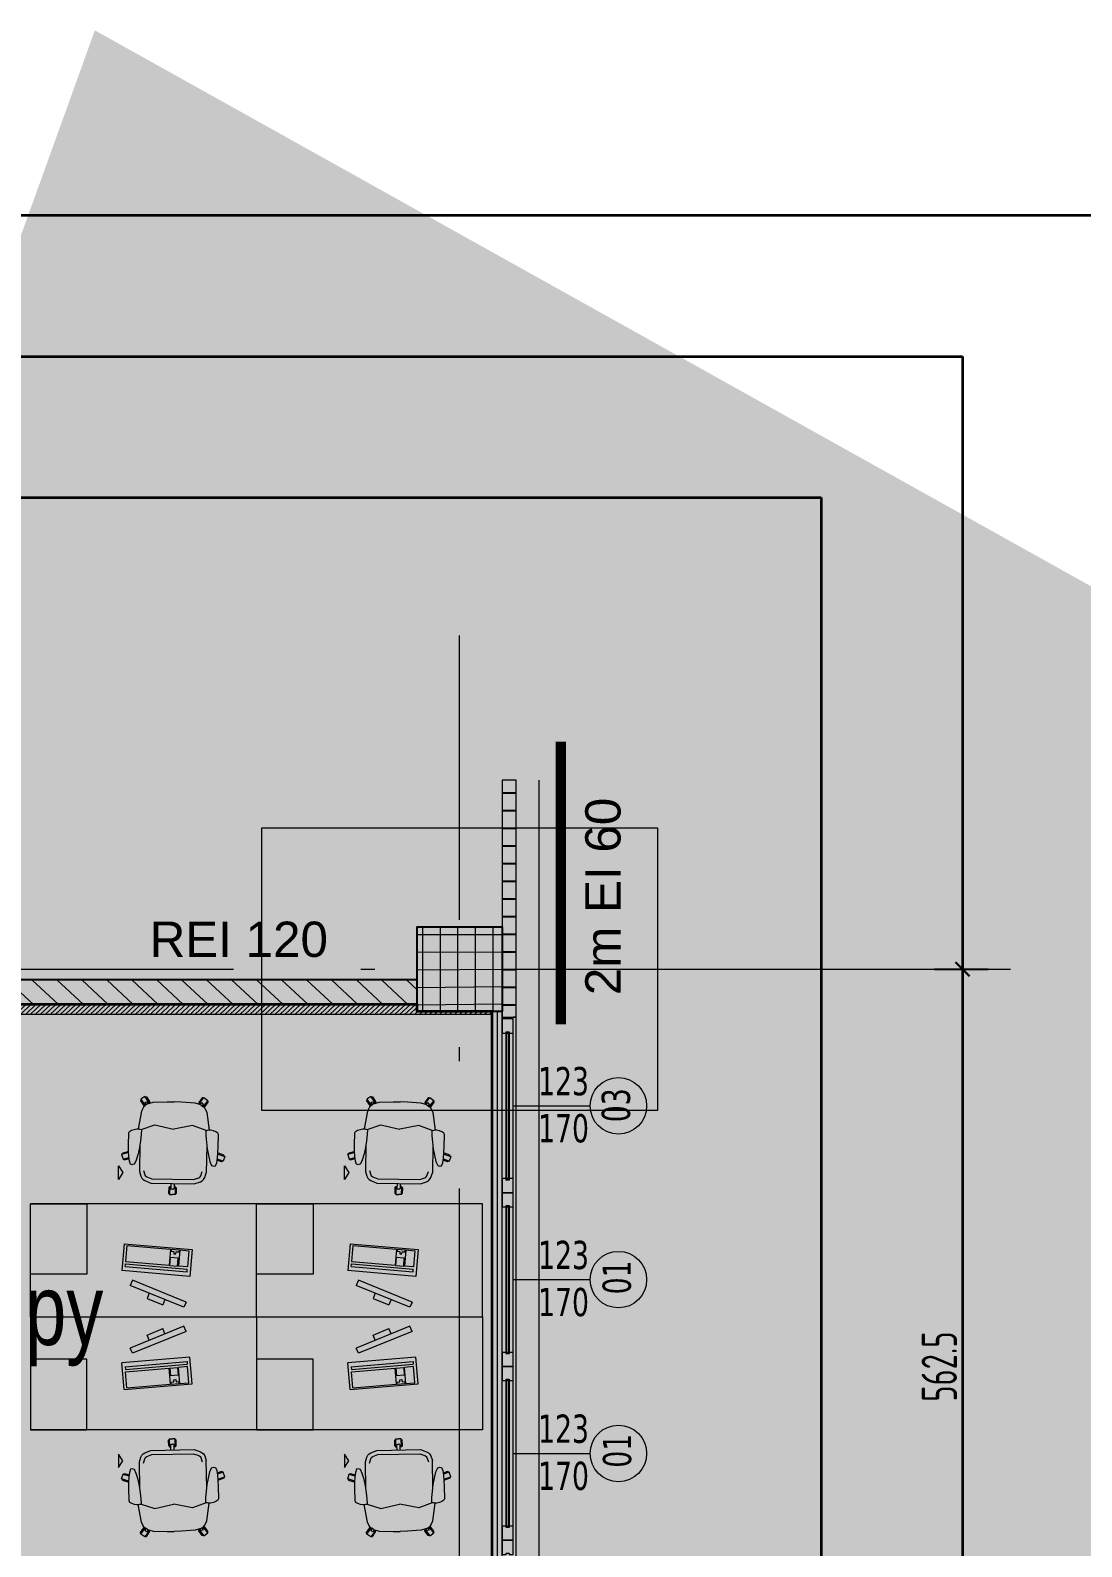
# Model space of a CAD drawing. Extents: x 6529560 to 6558080, y 5579316 to 5588131.
# Drawn here: x 6543850.45 to 6543857.89, y 5579643.49 to 5579654.23 of the extents above; entities that cross this region are included whole.
import ezdxf

# ---------------------------------------------------------------- set-up
doc = ezdxf.new("R2010")
doc.units = 0
doc.header["$MEASUREMENT"] = 0
doc.header["$PDSIZE"] = -5
doc.linetypes.add('ACAD_ISO10W100', pattern=[18, 12, -3, 0, -3])
doc.linetypes.add('GR_SOLID', pattern=[0])
doc.layers.get('0').update_dxf_attribs({"color": 2, "linetype": 'CONTINUOUS', "lineweight": 5})
doc.layers.get('Defpoints').update_dxf_attribs({"linetype": 'CONTINUOUS'})
for name, color, linetype, lineweight in [('arch_drzwi i okna', 4, 'CONTINUOUS', 15), ('arch_drzwi i okna_znaczniki', 130, 'CONTINUOUS', 9), ('arch_fundamenty na rzucie', 3, 'CONTINUOUS', 15), ('arch_meble', 5, 'GR_SOLID', 13), ('arch_opisy', 20, 'CONTINUOUS', 13), ('arch_osie', 181, 'CONTINUOUS', 5), ('arch_powierzchnia', 6, 'CONTINUOUS', 35), ('arch_sciany dzialowe cienkie na hali', 52, 'CONTINUOUS', 15), ('arch_sciany dzilowe cienkie na hali', 42, 'CONTINUOUS', 15), ('arch_sciany murowane wewnetrzne', 20, 'CONTINUOUS', 25), ('arch_sciany wewnetrzne murowane wypelnienie', 20, 'CONTINUOUS', 15), ('arch_sciany zewnetrzne wypelnienie', 94, 'CONTINUOUS', 25), ('arch_sciany zewnętrzne', 94, 'CONTINUOUS', 18), ('arch_slupy wypelnienie', 9, 'CONTINUOUS', 13), ('arch_słupy', 8, 'CONTINUOUS', 25), ('arch_wymiary', 2, 'CONTINUOUS', 13)]:
    doc.layers.add(name, color=color, linetype=linetype, lineweight=lineweight)
doc.styles.add('ARIAL', font='arial.ttf')
doc.styles.add('ISO8', font='iso8.shx', dxfattribs={"width": 0.7})
doc.styles.add('ROMANS', font='romans.shx', dxfattribs={"width": 0.8})
doc.styles.get("Standard").update_dxf_attribs({"font": 'arial.ttf', "width": 0.75})
doc.styles.add('TABELKA', font='tahoma.ttf', dxfattribs={"width": 0.8})
doc.dimstyles.new('biura', dxfattribs={"dimtxt": 0.25, "dimasz": 0.1, "dimexe": 0.18, "dimexo": 0.0625, "dimgap": 0.04, "dimtad": 1, "dimdec": 1, "dimlfac": 100, "dimzin": 0, "dimdsep": 46, "dimtxsty": 'ISO8', "dimblk": 'ARCHTICK', "dimcen": 0.09, "dimadec": 0, "dimazin": 0, "dimtfac": 1, "dimtdec": 1, "dimtix": 1, "dimtofl": 0, "dimtmove": 0, "dimatfit": 3, "dimldrblk": 'ARCHTICK', "dimfxl": 0.2, "dimfxlon": 1, "dimtolj": 1, "dimtzin": 0, "dimarcsym": 0})
doc.dimstyles.new('D-GB-50', dxfattribs={"dimscale": 50, "dimtxt": 2.5, "dimasz": 2.5, "dimexe": 1, "dimexo": 2, "dimtad": 1, "dimdec": 0, "dimtxsty": 'ROMANS', "dimblk": 'OBLIQUE', "dimcen": 2.5, "dimdle": 1, "dimclrd": 256, "dimclre": 256, "dimclrt": 2, "dimadec": 0, "dimazin": 0, "dimtfac": 1, "dimtdec": 0, "dimtix": 1, "dimtmove": 2, "dimatfit": 3, "dimfxl": 1, "dimarcsym": 0})

# ---------------------------------------------------------------- blocks, each defined once
blk = doc.blocks.new('_OBLIQUE')
at = {"color": 0, "linetype": 'ByBlock', "lineweight": -2}
blk.add_line((-0.5, -0.5), (0.5, 0.5), dxfattribs=at)
blk = doc.blocks.new('_ArchTick')
at = {"color": 0, "linetype": 'ByBlock', "const_width": 0.15}
blk.add_lwpolyline([(-0.5, -0.5), (0.5, 0.5)], dxfattribs=at)
blk = doc.blocks.new('*D1855')
at = {"layer": 'arch_wymiary', "color": 0, "lineweight": -2, "transparency": 16777216}
for p, q in [((6543858.046511175, 5579647.581055815), (6543858.046511175, 5579636.331055728)), ((6543858.117807353, 5579647.581055815), (6543858.226511176, 5579647.581055815)), ((6543857.846565479, 5579636.331055728), (6543858.226511176, 5579636.331055728))]:
    blk.add_line(p, q, dxfattribs=at)
at = {"layer": 'Defpoints', "color": 0, "transparency": 16777216}
for p in [(6543856.046511161, 5579647.581055815, -7.302244840277531), (6543856.046511161, 5579636.331055728, 0.036858615873214), (6543858.046511175, 5579636.331055728)]:
    blk.add_point(p, dxfattribs=at)
at = {"layer": 'arch_wymiary', "color": 0, "lineweight": -2, "transparency": 16777216, "xscale": 0.1, "yscale": 0.1, "zscale": 0.1}
for p, rotation in [((6543858.046511175, 5579647.581055815), 90), ((6543858.046511175, 5579636.331055728), 270)]:
    blk.add_blockref('_ArchTick', p, dxfattribs=dict(at, rotation=rotation))
at = {"layer": 'arch_wymiary', "color": 0, "transparency": 16777216, "insert": (6543857.881511175, 5579641.956055769), "char_height": 0.25, "attachment_point": 5, "rotation": 90, "style": 'ISO8'}
blk.add_mtext('\\A1;1125.0', dxfattribs=at)
blk = doc.blocks.new('*D1856')
at = {"layer": 'arch_wymiary', "color": 0, "lineweight": -2, "transparency": 16777216}
for p, q in [((6543856.846511175, 5579647.581055815), (6543857.226511175, 5579647.581055815)), ((6543857.046511175, 5579647.581055815), (6543857.046511175, 5579641.956055815)), ((6543856.846696421, 5579641.956055815), (6543857.226511175, 5579641.956055815))]:
    blk.add_line(p, q, dxfattribs=at)
at = {"layer": 'Defpoints', "color": 0, "transparency": 16777216}
for p in [(6543856.046511161, 5579647.581055815), (6543856.046511113, 5579641.956055815, 0.0368586752530263), (6543857.046511175, 5579641.956055815)]:
    blk.add_point(p, dxfattribs=at)
at = {"layer": 'arch_wymiary', "color": 0, "lineweight": -2, "transparency": 16777216, "xscale": 0.1, "yscale": 0.1, "zscale": 0.1}
for p, rotation in [((6543857.046511175, 5579647.581055815), 90), ((6543857.046511175, 5579641.956055815), 270)]:
    blk.add_blockref('_ArchTick', p, dxfattribs=dict(at, rotation=rotation))
at = {"layer": 'arch_wymiary', "color": 0, "transparency": 16777216, "insert": (6543856.881511174, 5579644.768555811), "char_height": 0.25, "attachment_point": 5, "rotation": 90, "style": 'ISO8'}
blk.add_mtext('\\A1;562.5', dxfattribs=at)
blk = doc.blocks.new('biurko dostawka')
at = {"layer": 'arch_meble', "color": 0}
for p, q in [((6555863.256439447, 5577522.728014947, 7.302242487318267), (6555703.256470323, 5577522.728014947, 7.302242487318267)), ((6555703.256470323, 5577522.728014947, 7.302242487318267), (6555703.256470442, 5577442.728014946, 7.302242487318267)), ((6555863.256439447, 5577522.728014947, 7.302242487318267), (6555863.256439447, 5577442.728028178, 7.302242487318267)), ((6555753.107601405, 5577512.351674795, 7.302242487318267), (6555754.618423462, 5577516.055377961, 7.302242487318267)), ((6555753.107601405, 5577512.351674795, 7.302242487318267), (6555791.090002299, 5577496.8578161, 7.302242487318267)), ((6555754.618423462, 5577516.055377961, 7.302242487318267), (6555792.600824475, 5577500.561519265, 7.302242487318267)), ((6555768.050377608, 5577510.576187729, 7.302242487318267), (6555769.561199666, 5577514.279890776, 7.302242487318267)), ((6555780.679692626, 5577509.744412422, 7.302242487318267), (6555769.561199666, 5577514.279890776, 7.302242487318267)), ((6555779.168870449, 5577506.040709257, 7.302242487318267), (6555780.679692626, 5577509.744412422, 7.302242487318267)), ((6555791.090002299, 5577496.8578161, 7.302242487318267), (6555792.600824475, 5577500.561519265, 7.302242487318267)), ((6555748.804199457, 5577475.201965809, 7.302242487318267), (6555750.415761829, 5577494.183677197, 7.302242487318267)), ((6555750.415761829, 5577494.183677197, 7.302242487318267), (6555798.502763987, 5577490.101052642, 7.302242487318267)), ((6555751.140694499, 5577476.007193089, 7.302242487318267), (6555752.111227154, 5577487.438567638, 7.302242487318267)), ((6555752.111227154, 5577487.438567638, 7.302242487318267), (6555758.587926507, 5577486.88869071, 7.302242487318267)), ((6555752.412526011, 5577490.987400413, 7.302242487318267), (6555752.2543391, 5577489.124203323, 7.302242487318267)), ((6555796.096611977, 5577485.401959657, 7.302242487318267), (6555752.2543391, 5577489.124203323, 7.302242487318267)), ((6555796.254798889, 5577487.265156746, 7.302242487318267), (6555752.412526011, 5577490.987400413, 7.302242487318267)), ((6555757.617393851, 5577475.457316279, 7.302242487318267), (6555758.587926507, 5577486.88869071, 7.302242487318267)), ((6555759.086134314, 5577486.846392631, 7.302242487318267), (6555758.62318027, 5577481.393509865, 7.302242487318267)), ((6555764.566418409, 5577486.381112098, 7.302242487318267), (6555759.086134314, 5577486.846392631, 7.302242487318267)), ((6555764.094093323, 5577474.907439231, 7.302242487318267), (6555765.064625979, 5577486.338813781, 7.302242487318267)), ((6555764.566418409, 5577486.381112098, 7.302242487318267), (6555764.103464365, 5577480.928229332, 7.302242487318267)), ((6555795.953500152, 5577483.716323853, 7.302242487318267), (6555765.064625979, 5577486.338813781, 7.302242487318267)), ((6555796.254798889, 5577487.265156746, 7.302242487318267), (6555796.096611977, 5577485.401959657, 7.302242487318267)), ((6555796.891201615, 5577471.119341254, 7.302242487318267), (6555798.502763987, 5577490.101052642, 7.302242487318267)), ((6555796.891201615, 5577471.119341254, 7.302242487318267), (6555748.804199457, 5577475.201965809, 7.302242487318267)), ((6555757.617393851, 5577475.457316279, 7.302242487318267), (6555751.140694499, 5577476.007193089, 7.302242487318267)), ((6555758.115601539, 5577475.415018081, 7.302242487318267), (6555758.242496253, 5577476.909641027, 7.302242487318267)), ((6555763.595885754, 5577474.949737548, 7.302242487318267), (6555758.115601539, 5577475.415018081, 7.302242487318267)), ((6555760.235326886, 5577476.740448117, 7.302242487318267), (6555758.242496253, 5577476.909641027, 7.302242487318267)), ((6555758.62318027, 5577481.393509865, 7.302242487318267), (6555764.103464365, 5577480.928229332, 7.302242487318267)), ((6555760.362221479, 5577478.235071182, 7.302242487318267), (6555760.235326886, 5577476.740448117, 7.302242487318267)), ((6555761.856844425, 5577478.108176351, 7.302242487318267), (6555760.362221479, 5577478.235071182, 7.302242487318267)), ((6555761.729949832, 5577476.613553405, 7.302242487318267), (6555761.856844425, 5577478.108176351, 7.302242487318267)), ((6555763.722780347, 5577476.444360495, 7.302242487318267), (6555761.729949832, 5577476.613553405, 7.302242487318267)), ((6555763.595885754, 5577474.949737548, 7.302242487318267), (6555763.722780347, 5577476.444360495, 7.302242487318267)), ((6555794.982967377, 5577472.284949421, 7.302242487318267), (6555795.953500152, 5577483.716323853, 7.302242487318267)), ((6555794.982967377, 5577472.284949421, 7.302242487318267), (6555764.094093323, 5577474.907439231, 7.302242487318267)), ((6555703.256470442, 5577442.728014946, 7.302242487318267), (6555863.256439447, 5577442.728028178, 7.302242487318267)), ((6555760.018493534, 5577431.441066742, 7.302242487318267), (6555760.097313404, 5577435.440290094, 7.302242487318267)), ((6555760.097313404, 5577435.440290094, 7.302242487318267), (6555760.841556311, 5577436.155763627, 7.302242487318267)), ((6555760.731602669, 5577430.576847076, 7.302242487318267), (6555760.843980074, 5577436.278739691, 7.302242487318267)), ((6555760.843980074, 5577436.278739691, 7.302242487318267), (6555762.788203359, 5577436.240421295, 7.302242487318267)), ((6555761.538800716, 5577431.746168256, 7.302242487318267), (6555761.768364668, 5577432.330758214, 7.302242487318267)), ((6555761.768364668, 5577432.330758214, 7.302242487318267), (6555762.524120211, 5577432.513901471, 7.302242487318267)), ((6555762.524120211, 5577432.513901471, 7.302242487318267), (6555762.714684009, 5577432.510145784, 7.302242487318267)), ((6555762.905247807, 5577432.506389856, 7.302242487318267), (6555762.714684009, 5577432.510145784, 7.302242487318267)), ((6555764.732426524, 5577436.202103018, 7.302242487318267), (6555762.788203359, 5577436.240421295, 7.302242487318267)), ((6555763.653200268, 5577432.293610216, 7.302242487318267), (6555762.905247807, 5577432.506389856, 7.302242487318267)), ((6555763.859551668, 5577431.700428962, 7.302242487318267), (6555763.653200268, 5577432.293610216, 7.302242487318267)), ((6555764.620049119, 5577430.500210286, 7.302242487318267), (6555764.732426524, 5577436.202103018, 7.302242487318267)), ((6555765.445476533, 5577435.334884047, 7.302242487318267), (6555764.73000288, 5577436.079126835, 7.302242487318267)), ((6555765.366656542, 5577431.335660697, 7.302242487318267), (6555765.445476533, 5577435.334884047, 7.302242487318267)), ((6555739.902613043, 5577424.236050844, 7.302242487318267), (6555738.788750886, 5577420.955362558, 7.302242487318267)), ((6555740.690106392, 5577425.572792888, 7.302242487318267), (6555739.902613043, 5577424.236050844, 7.302242487318267)), ((6555741.622958779, 5577426.469585181, 7.302242487318267), (6555740.690106392, 5577425.572792888, 7.302242487318267)), ((6555742.636512637, 5577422.982747196, 7.302242487318267), (6555741.621616244, 5577419.993545532, 7.302242487318267)), ((6555742.886647582, 5577427.151816725, 7.302242487318267), (6555741.622958779, 5577426.469585181, 7.302242487318267)), ((6555743.059391499, 5577423.700569153, 7.302242487318267), (6555742.636512637, 5577422.982747196, 7.302242487318267)), ((6555747.288681507, 5577428.683371902, 7.302242487318267), (6555742.886647582, 5577427.151816725, 7.302242487318267)), ((6555743.402648211, 5577424.030557036, 7.302242487318267), (6555743.059391499, 5577423.700569153, 7.302242487318267)), ((6555744.09654963, 5577424.405175686, 7.302242487318267), (6555743.402648211, 5577424.030557036, 7.302242487318267)), ((6555747.765568971, 5577425.681700588, 7.302242487318267), (6555744.09654963, 5577424.405175686, 7.302242487318267)), ((6555777.977923274, 5577428.078523277, 7.302242487318267), (6555747.288681507, 5577428.683371902, 7.302242487318267)), ((6555777.383133412, 5577425.097973466, 7.302242487318267), (6555747.765568971, 5577425.681700588, 7.302242487318267)), ((6555760.733967185, 5577430.696823835, 7.302242487318267), (6555760.018493534, 5577431.441066742, 7.302242487318267)), ((6555760.731602669, 5577430.576847076, 7.302242487318267), (6555761.515450358, 5577430.561398386, 7.302242487318267)), ((6555761.472926974, 5577428.403817296, 7.302242487318267), (6555761.538800716, 5577431.746168256, 7.302242487318267)), ((6555763.793677925, 5577428.358078003, 7.302242487318267), (6555763.859551668, 5577431.700428962, 7.302242487318267)), ((6555764.620049119, 5577430.500210286, 7.302242487318267), (6555763.83620131, 5577430.515658975, 7.302242487318267)), ((6555764.622413635, 5577430.620187044, 7.302242487318267), (6555765.366656542, 5577431.335660697, 7.302242487318267)), ((6555780.999005317, 5577423.677871943, 7.302242487318267), (6555777.383133412, 5577425.097973466, 7.302242487318267)), ((6555782.316191912, 5577426.374706983, 7.302242487318267), (6555777.977923274, 5577428.078523277, 7.302242487318267)), ((6555781.677607058, 5577423.276202798, 7.302242487318267), (6555780.999005317, 5577423.677871943, 7.302242487318267)), ((6555782.007594943, 5577422.932946086, 7.302242487318267), (6555781.677607058, 5577423.276202798, 7.302242487318267)), ((6555782.401861549, 5577422.199019194, 7.302242487318267), (6555782.007594943, 5577422.932946086, 7.302242487318267)), ((6555783.552017808, 5577425.643213033, 7.302242487318267), (6555782.316191912, 5577426.374706983, 7.302242487318267)), ((6555783.298188329, 5577419.172149658, 7.302242487318267), (6555782.401861549, 5577422.199019194, 7.302242487318267)), ((6555784.448810101, 5577424.710360646, 7.302242487318267), (6555783.552017808, 5577425.643213033, 7.302242487318267)), ((6555785.183021188, 5577423.343627692, 7.302242487318267), (6555784.448810101, 5577424.710360646, 7.302242487318267)), ((6555786.166751623, 5577420.021598221, 7.302242487318267), (6555785.183021188, 5577423.343627692, 7.302242487318267)), ((6555797.960509419, 5577420.72796905, 7.302242487318267), (6555800.979925633, 5577425.518016219, 7.302242487318267)), ((6555800.979925633, 5577425.518016219, 7.302242487318267), (6555800.979925752, 5577415.937922, 7.302242487318267)), ((6555725.773177146, 5577409.33157742, 7.302242487318267), (6555726.9195652, 5577412.638629913, 7.302242487318267)), ((6555726.9195652, 5577412.638629913, 7.302242487318267), (6555730.998227836, 5577411.224113226, 7.302242487318267)), ((6555726.998399258, 5577412.611289501, 7.302242487318267), (6555727.978583336, 5577413.085848808, 7.302242487318267)), ((6555727.978583336, 5577413.085848808, 7.302242487318267), (6555731.131872534, 5577411.992144942, 7.302242487318267)), ((6555731.438417077, 5577413.753802537, 7.302242487318267), (6555730.891361593, 5577410.609971881, 7.302242487318267)), ((6555732.385558248, 5577415.984572172, 7.302242487318267), (6555731.438417077, 5577413.753802537, 7.302242487318267)), ((6555733.582317233, 5577416.26504445, 7.302242487318267), (6555732.385558248, 5577415.984572172, 7.302242487318267)), ((6555735.019454598, 5577415.699615955, 7.302242487318267), (6555733.582317233, 5577416.26504445, 7.302242487318267)), ((6555736.258674502, 5577412.856645107, 7.302242487318267), (6555735.019454598, 5577415.699615955, 7.302242487318267)), ((6555737.356762051, 5577408.435148835, 7.302242487318267), (6555736.258674502, 5577412.856645107, 7.302242487318267)), ((6555738.406062841, 5577401.538263321, 7.302242487318267), (6555738.788750886, 5577420.955362558, 7.302242487318267)), ((6555785.784063697, 5577400.604499102, 7.302242487318267), (6555786.166751623, 5577420.021598221, 7.302242487318267)), ((6555787.104302764, 5577407.454683781, 7.302242487318267), (6555788.375755072, 5577411.829479337, 7.302242487318267)), ((6555788.375755072, 5577411.829479337, 7.302242487318267), (6555789.726032138, 5577414.621414185, 7.302242487318267)), ((6555789.726032138, 5577414.621414185, 7.302242487318267), (6555791.184332609, 5577415.129777074, 7.302242487318267)), ((6555791.184332609, 5577415.129777074, 7.302242487318267), (6555792.369111061, 5577414.802367449, 7.302242487318267)), ((6555792.369111061, 5577414.802367449, 7.302242487318267), (6555793.227619171, 5577412.536010504, 7.302242487318267)), ((6555793.227619171, 5577412.536010504, 7.302242487318267), (6555793.650375366, 5577409.373065949, 7.302242487318267)), ((6555796.658447266, 5577411.732249974, 7.302242487318267), (6555793.464512229, 5577410.763642431, 7.302242487318267)), ((6555797.69902134, 5577411.243650675, 7.302242487318267), (6555793.567790866, 5577409.990941048, 7.302242487318267)), ((6555797.619171142, 5577411.219437719, 7.302242487318267), (6555796.658447266, 5577411.732249974, 7.302242487318267)), ((6555798.71421349, 5577407.893995881, 7.302242487318267), (6555797.69902134, 5577411.243650675, 7.302242487318267)), ((6555800.979925752, 5577415.937922, 7.302242487318267), (6555797.960509419, 5577420.72796905, 7.302242487318267)), ((6555730.654754162, 5577407.638057231, 7.302242487318267), (6555725.773177146, 5577409.33157742, 7.302242487318267)), ((6555725.888512492, 5577409.291565181, 7.302242487318267), (6555726.339186191, 5577408.362236022, 7.302242487318267)), ((6555726.339186191, 5577408.362236022, 7.302242487318267), (6555730.119092106, 5577407.051498532, 7.302242487318267)), ((6555730.119092106, 5577407.051498532, 7.302242487318267), (6555730.629270195, 5577407.298906922, 7.302242487318267)), ((6555730.433173417, 5577402.434413076, 7.302242487318267), (6555730.275328636, 5577393.765840291, 7.302242487318267)), ((6555730.585049391, 5577406.740256428, 7.302242487318267), (6555730.433173417, 5577402.434413076, 7.302242487318267)), ((6555730.891361593, 5577410.609971881, 7.302242487318267), (6555730.585049391, 5577406.740256428, 7.302242487318267)), ((6555738.110734105, 5577403.960423112, 7.302242487318267), (6555737.356762051, 5577408.435148835, 7.302242487318267)), ((6555738.706557631, 5577399.073733568, 7.302242487318267), (6555738.110734105, 5577403.960423112, 7.302242487318267)), ((6555785.386694074, 5577398.153723359, 7.302242487318267), (6555786.174601674, 5577403.013141155, 7.302242487318267)), ((6555786.174601674, 5577403.013141155, 7.302242487318267), (6555787.104302764, 5577407.454683781, 7.302242487318267)), ((6555793.786071896, 5577401.18580234, 7.302242487318267), (6555793.602232098, 5577392.517741919, 7.302242487318267)), ((6555793.650375366, 5577409.373065949, 7.302242487318267), (6555793.803974032, 5577405.49428606, 7.302242487318267)), ((6555793.769698858, 5577406.394136191, 7.302242487318267), (6555798.71421349, 5577407.893995881, 7.302242487318267)), ((6555794.281833172, 5577405.786926747, 7.302242487318267), (6555793.781799793, 5577406.054245233, 7.302242487318267)), ((6555793.803974032, 5577405.49428606, 7.302242487318267), (6555793.786071896, 5577401.18580234, 7.302242487318267)), ((6555798.110449791, 5577406.947709322, 7.302242487318267), (6555794.281833172, 5577405.786926747, 7.302242487318267)), ((6555798.597391128, 5577407.858559131, 7.302242487318267), (6555798.110449791, 5577406.947709322, 7.302242487318267)), ((6555730.275328636, 5577393.765840291, 7.302242487318267), (6555730.711929083, 5577392.777045131, 7.302242487318267)), ((6555730.711929083, 5577392.777045131, 7.302242487318267), (6555732.057831287, 5577391.845343113, 7.302242487318267)), ((6555732.057831287, 5577391.845343113, 7.302242487318267), (6555733.81440866, 5577391.19760406, 7.302242487318267)), ((6555733.81440866, 5577391.19760406, 7.302242487318267), (6555735.722765446, 5577390.790920973, 7.302242487318267)), ((6555735.722765446, 5577390.790920973, 7.302242487318267), (6555737.195685983, 5577390.670873761, 7.302242487318267)), ((6555738.498210788, 5577378.14977634, 7.302242487318267), (6555736.737079382, 5577390.708251477, 7.302242487318267)), ((6555737.195685983, 5577390.670873761, 7.302242487318267), (6555737.853594303, 5577391.014976501, 7.302242487318267)), ((6555737.853594303, 5577391.014976501, 7.302242487318267), (6555738.827469468, 5577391.049793123, 7.302242487318267)), ((6555739.073944807, 5577394.67464006, 7.302242487318267), (6555738.706557631, 5577399.073733568, 7.302242487318267)), ((6555738.827469468, 5577391.049793123, 7.302242487318267), (6555738.958510398, 5577391.00370729, 7.302242487318267)), ((6555738.958510398, 5577391.00370729, 7.302242487318267), (6555739.191788554, 5577391.21464622, 7.302242487318267)), ((6555738.958510398, 5577391.00370729, 7.302242487318267), (6555748.466040969, 5577387.48217237, 7.302242487318267)), ((6555739.191788554, 5577391.21464622, 7.302242487318267), (6555739.073944807, 5577394.67464006, 7.302242487318267)), ((6555748.466040969, 5577387.48217237, 7.302242487318267), (6555761.814898968, 5577389.931609035, 7.302242487318267)), ((6555775.178055167, 5577386.955710291, 7.302242487318267), (6555761.936076999, 5577389.929220677, 7.302242487318267)), ((6555784.816959024, 5577390.099891544, 7.302242487318267), (6555775.178055167, 5577386.955710291, 7.302242487318267)), ((6555784.592173457, 5577390.319858312, 7.302242487318267), (6555784.846257449, 5577393.772521973, 7.302242487318267)), ((6555784.816959024, 5577390.099891544, 7.302242487318267), (6555784.592173457, 5577390.319858312, 7.302242487318267)), ((6555784.770426273, 5577377.237805724, 7.302242487318267), (6555787.025023222, 5577389.717135668, 7.302242487318267)), ((6555784.949714064, 5577390.140778184, 7.302242487318267), (6555784.816959024, 5577390.099891544, 7.302242487318267)), ((6555784.846257449, 5577393.772521973, 7.302242487318267), (6555785.386694074, 5577398.153723359, 7.302242487318267)), ((6555785.921461106, 5577390.067615747, 7.302242487318267), (6555784.949714064, 5577390.140778184, 7.302242487318267)), ((6555786.565299988, 5577389.697857142, 7.302242487318267), (6555785.921461106, 5577390.067615747, 7.302242487318267)), ((6555788.041806817, 5577389.759774566, 7.302242487318267), (6555786.565299988, 5577389.697857142, 7.302242487318267)), ((6555789.964705944, 5577390.090948224, 7.302242487318267), (6555788.041806817, 5577389.759774566, 7.302242487318267)), ((6555791.745441556, 5577390.668971061, 7.302242487318267), (6555789.964705944, 5577390.090948224, 7.302242487318267)), ((6555793.127009749, 5577391.546917676, 7.302242487318267), (6555791.745441556, 5577390.668971061, 7.302242487318267)), ((6555793.602232098, 5577392.517741919, 7.302242487318267), (6555793.127009749, 5577391.546917676, 7.302242487318267)), ((6555737.674343944, 5577370.907604456, 7.302242487318267), (6555740.08865273, 5577374.096649767, 7.302242487318267)), ((6555737.822491527, 5577369.828072906, 7.302242487318267), (6555737.674343944, 5577370.907604456, 7.302242487318267)), ((6555737.772797704, 5577369.762442112, 7.302242487318267), (6555740.934341192, 5577373.937894225, 7.302242487318267)), ((6555740.563714623, 5577367.65003705, 7.302242487318267), (6555737.772797704, 5577369.762442112, 7.302242487318267)), ((6555739.783485174, 5577375.156869054, 7.302242487318267), (6555738.498210788, 5577378.14977634, 7.302242487318267)), ((6555739.980832696, 5577374.943483472, 7.302242487318267), (6555739.783485174, 5577375.156869054, 7.302242487318267)), ((6555740.150515795, 5577374.799567341, 7.302242487318267), (6555739.980832696, 5577374.943483472, 7.302242487318267)), ((6555740.08865273, 5577374.096649767, 7.302242487318267), (6555740.608832478, 5577374.168152332, 7.302242487318267)), ((6555740.380776048, 5577374.709012389, 7.302242487318267), (6555740.150515795, 5577374.799567341, 7.302242487318267)), ((6555740.686546087, 5577373.983846426, 7.302242487318267), (6555740.380776048, 5577374.709012389, 7.302242487318267)), ((6555744.132690787, 5577372.363455295, 7.302242487318267), (6555740.563714623, 5577367.65003705, 7.302242487318267)), ((6555741.362830281, 5577373.858433365, 7.302242487318267), (6555740.686546087, 5577373.983846426, 7.302242487318267)), ((6555740.941405534, 5577372.299497366, 7.302242487318267), (6555741.696661115, 5577373.596405029, 7.302242487318267)), ((6555740.941405534, 5577372.299497366, 7.302242487318267), (6555741.417349816, 5577371.682999253, 7.302242487318267)), ((6555741.090930104, 5577367.810474396, 7.302242487318267), (6555741.660645605, 5577367.88946855, 7.302242487318267)), ((6555742.655464292, 5577372.843827605, 7.302242487318267), (6555741.362830281, 5577373.858433365, 7.302242487318267)), ((6555741.417349816, 5577371.682999253, 7.302242487318267), (6555742.136652232, 5577371.386767864, 7.302242487318267)), ((6555741.660645605, 5577367.88946855, 7.302242487318267), (6555744.074559212, 5577371.081359626, 7.302242487318267)), ((6555742.136652232, 5577371.386767864, 7.302242487318267), (6555742.665408254, 5577371.724414348, 7.302242487318267)), ((6555742.655464292, 5577372.843827605, 7.302242487318267), (6555746.623806595, 5577371.553380847, 7.302242487318267)), ((6555742.665408254, 5577371.724414348, 7.302242487318267), (6555743.342632889, 5577372.619158388, 7.302242487318267)), ((6555744.074559212, 5577371.081359626, 7.302242487318267), (6555743.933106541, 5577372.099871516, 7.302242487318267)), ((6555746.623806595, 5577371.553380847, 7.302242487318267), (6555756.411144852, 5577370.814378022, 7.302242487318267)), ((6555756.411144852, 5577370.814378022, 7.302242487318267), (6555761.495963454, 5577370.673824906, 7.302242487318267)), ((6555766.582371234, 5577370.613915086, 7.302242487318267), (6555761.495963454, 5577370.673824906, 7.302242487318267)), ((6555776.391227364, 5577370.966700197, 7.302242487318267), (6555766.582371234, 5577370.613915086, 7.302242487318267)), ((6555780.407334566, 5577372.099782825, 7.302242487318267), (6555776.391227364, 5577370.966700197, 7.302242487318267)), ((6555778.91232741, 5577371.677989602, 7.302242487318267), (6555782.292812466, 5577366.827605843, 7.302242487318267)), ((6555778.919896364, 5577370.394599319, 7.302242487318267), (6555779.101370931, 5577371.406746626, 7.302242487318267)), ((6555781.206167459, 5577367.11007297, 7.302242487318267), (6555778.919896364, 5577370.394599319, 7.302242487318267)), ((6555780.353290916, 5577370.981630564, 7.302242487318267), (6555779.711847186, 5577371.902364135, 7.302242487318267)), ((6555780.868332147, 5577370.623412251, 7.302242487318267), (6555780.353290916, 5577370.981630564, 7.302242487318267)), ((6555780.407334566, 5577372.099782825, 7.302242487318267), (6555781.738942504, 5577373.062667966, 7.302242487318267)), ((6555781.598748326, 5577370.89107132, 7.302242487318267), (6555780.868332147, 5577370.623412251, 7.302242487318267)), ((6555782.098614454, 5577371.488337517, 7.302242487318267), (6555781.395046473, 5577372.813996911, 7.302242487318267)), ((6555782.098614454, 5577371.488337517, 7.302242487318267), (6555781.598748326, 5577370.89107132, 7.302242487318267)), ((6555781.738942504, 5577373.062667966, 7.302242487318267), (6555782.419643163, 5577373.161336423, 7.302242487318267)), ((6555785.164795756, 5577368.828402042, 7.302242487318267), (6555782.170229792, 5577373.125183702, 7.302242487318267)), ((6555782.292812466, 5577366.827605843, 7.302242487318267), (6555785.164795756, 5577368.828402042, 7.302242487318267)), ((6555782.419643163, 5577373.161336423, 7.302242487318267), (6555782.753748893, 5577373.873891234, 7.302242487318267)), ((6555783.021516918, 5577373.250493884, 7.302242487318267), (6555782.504558444, 5577373.342437148, 7.302242487318267)), ((6555782.753748893, 5577373.873891234, 7.302242487318267), (6555782.987398505, 5577373.955303073, 7.302242487318267)), ((6555782.987398505, 5577373.955303073, 7.302242487318267), (6555783.162620545, 5577374.092421531, 7.302242487318267)), ((6555785.308295012, 5577369.968795776, 7.302242487318267), (6555783.021516918, 5577373.250493884, 7.302242487318267)), ((6555783.162620545, 5577374.092421531, 7.302242487318267), (6555783.368222594, 5577374.29786539, 7.302242487318267)), ((6555783.368222594, 5577374.29786539, 7.302242487318267), (6555784.770426273, 5577377.237805724, 7.302242487318267)), ((6555785.117726445, 5577368.895939827, 7.302242487318267), (6555785.308295012, 5577369.968795776, 7.302242487318267)), ((6555781.7723279, 5577367.008692146, 7.302242487318267), (6555781.206167459, 5577367.11007297, 7.302242487318267))]:
    blk.add_line(p, q, dxfattribs=at)
at = {"layer": 'arch_meble', "color": 0, "extrusion": (0, 0, -1)}
blk.add_line((6555746.256476282, 5577522.728052497, 7.302242487317471), (6555704.256476283, 5577522.728015184, 7.302242487317471), dxfattribs=at)
at = {"layer": 'arch_meble', "color": 0, "elevation": 7.302242487318267}
blk.add_lwpolyline([(6555863.256439447, 5577442.728028178), (6555823.256439447, 5577442.728028058), (6555823.256439447, 5577492.728028058), (6555863.256439447, 5577492.728028058)], close=True, dxfattribs=at)

msp = doc.modelspace()

# ---------------------------------------------------------------- hatches: boundary and pattern name
at = {"layer": 'arch_sciany dzilowe cienkie na hali'}
h = msp.add_hatch(dxfattribs=at)
h.set_pattern_fill('ANSI31', color=256, scale=0.2)
h.set_pattern_definition([(45, (0.1868197629228234, 63.27786768041551), (-0.0176776695296637, 0.0176776695296637), [])])
h.paths.add_polyline_path([(6543767.245718513, 5579647.330971886), (6543769.106768979, 5579647.330971886), (6543769.106768979, 5579647.261049201), (6543767.245718513, 5579647.261049201)])
h.paths.add_polyline_path([(6543749.766521877, 5579647.331082084), (6543767.120718511, 5579647.331082084), (6543767.120718511, 5579647.261049201), (6543749.766521877, 5579647.261049201)])
h.paths.add_polyline_path([(6543799.411590599, 5579647.331031453), (6543801.256618295, 5579647.331031453), (6543801.256618295, 5579647.259670173), (6543799.411590599, 5579647.259670173)])
h.paths.add_polyline_path([(6543796.463363021, 5579647.331119875), (6543799.056077626, 5579647.331119875), (6543799.056077626, 5579647.261049201), (6543796.463363021, 5579647.261049201)])
h.paths.add_polyline_path([(6543795.1893021, 5579647.331113009), (6543796.213363018, 5579647.331113009), (6543796.213363018, 5579647.261049201), (6543795.1893021, 5579647.261049201)])
h.paths.add_polyline_path([(6543793.814311467, 5579647.331113009), (6543795.064302105, 5579647.331113009), (6543795.064302105, 5579647.261113008), (6543793.814311467, 5579647.261113008)])
h.paths.add_polyline_path([(6543792.439298573, 5579647.331067116), (6543793.614300213, 5579647.331067116), (6543793.614300213, 5579647.261113008), (6543792.439298573, 5579647.261113008)])
h.paths.add_polyline_path([(6543790.016388008, 5579647.33100331), (6543792.314298579, 5579647.33100331), (6543792.314298579, 5579647.261049201), (6543790.016388008, 5579647.261049201)])
h.paths.add_polyline_path([(6543788.054393911, 5579647.331049202), (6543789.76650355, 5579647.331049202), (6543789.76650355, 5579647.261049201), (6543788.054393911, 5579647.261049201)])
h.paths.add_polyline_path([(6543785.752499917, 5579647.331049202), (6543787.929314178, 5579647.331049202), (6543787.929314178, 5579647.261049201), (6543785.752499917, 5579647.261049201)])
h.paths.add_polyline_path([(6543777.600718519, 5579647.331049202), (6543785.387499916, 5579647.331049202), (6543785.387499916, 5579647.261049201), (6543777.600718519, 5579647.261049201)])
h.paths.add_polyline_path([(6543775.686592736, 5579647.331049202), (6543777.47571852, 5579647.331049202), (6543777.47571852, 5579647.261049201), (6543775.686592736, 5579647.261049201)])
h.paths.add_polyline_path([(6543803.716618295, 5579647.33113777), (6543805.286547243, 5579647.33113777), (6543805.286547243, 5579647.261049201), (6543803.716618295, 5579647.261049201)])
h.paths.add_polyline_path([(6543815.047672763, 5579647.33107009), (6543818.74210027, 5579647.33107009), (6543818.74210027, 5579647.261049201), (6543815.047672763, 5579647.261049201)])
h.paths.add_polyline_path([(6543812.748226572, 5579647.331012815), (6543814.748052519, 5579647.331012815), (6543814.748052519, 5579647.261049201), (6543812.748226572, 5579647.261049201)])
h.paths.add_polyline_path([(6543809.779116456, 5579647.331518841), (6543812.623226548, 5579647.331518841), (6543812.623226548, 5579647.261049201), (6543809.779116456, 5579647.261049201)])
h.paths.add_polyline_path([(6543805.884247281, 5579647.331050522), (6543809.65411646, 5579647.331050522), (6543809.65411646, 5579647.261049201), (6543805.884247281, 5579647.261049201)])
h.paths.add_polyline_path([(6543842.172240511, 5579647.331049428), (6543853.186528003, 5579647.331038415), (6543853.186519141, 5579647.281132135), (6543853.717071895, 5579647.28107785), (6543853.717069846, 5579647.261049201), (6543842.172240511, 5579647.261049201)])
h.paths.add_polyline_path([(6543838.694667115, 5579647.331011496), (6543839.996540647, 5579647.331027254), (6543839.996540647, 5579647.261064962), (6543838.694667115, 5579647.261049201)])
h.paths.add_polyline_path([(6543831.835884808, 5579647.331012767), (6543834.254938131, 5579647.331012767), (6543834.254938131, 5579647.261049201), (6543831.835884808, 5579647.261049201)])
h.paths.add_polyline_path([(6543828.766929306, 5579647.331055209), (6543831.220425682, 5579647.331055209), (6543831.220425682, 5579647.261049201), (6543828.766929306, 5579647.261049201)])
h.paths.add_polyline_path([(6543840.286540369, 5579647.261049201), (6543842.038753601, 5579647.261049201), (6543842.038753601, 5579647.331049428), (6543840.286540369, 5579647.331049428)])
at = {"layer": 'arch_sciany wewnetrzne murowane wypelnienie'}
h = msp.add_hatch(dxfattribs=at)
h.set_pattern_fill('ANSI31', color=256, angle=90)
h.set_pattern_definition([(135, (0.1868197629228234, 63.27786768041551), (-0.0883883476483185, -0.0883883476483184), [])])
h.paths.add_polyline_path([(6543745.786561093, 5579647.506012815), (6543751.286592777, 5579647.506012815), (6543751.286592777, 5579647.331012815), (6543745.786561093, 5579647.331012815)])
h.paths.add_polyline_path([(6543757.685718524, 5579647.330971886), (6543763.286617287, 5579647.330989322), (6543763.286617489, 5579647.506030251), (6543757.685718725, 5579647.506012816)])
h.paths.add_polyline_path([(6543769.686495886, 5579647.506031404), (6543775.286617285, 5579647.506012815), (6543775.286617285, 5579647.331012815), (6543769.686495886, 5579647.331031404)])
h.paths.add_polyline_path([(6543781.68571852, 5579647.330971886), (6543787.286617283, 5579647.330971886), (6543787.286617283, 5579647.506012815), (6543781.68571852, 5579647.506012815)])
h.paths.add_polyline_path([(6543793.686470431, 5579647.5060905), (6543799.286616442, 5579647.506012815), (6543799.286617344, 5579647.331053743), (6543793.686471333, 5579647.331131428)])
h.paths.add_polyline_path([(6543805.685700325, 5579647.331012815), (6543811.286617279, 5579647.331012815), (6543811.286617279, 5579647.506012815), (6543805.685700325, 5579647.506012815)])
h.paths.add_polyline_path([(6543817.686623047, 5579647.505971889), (6543823.286617277, 5579647.505930963), (6543823.286617277, 5579647.331014284), (6543817.686623047, 5579647.331055211)])
h.paths.add_polyline_path([(6543829.686598496, 5579647.331014282), (6543835.286617287, 5579647.331014282), (6543835.286617194, 5579647.506765634), (6543829.686598403, 5579647.506765634)])
h.paths.add_polyline_path([(6543841.686598495, 5579647.331012815), (6543847.286617287, 5579647.331012815), (6543847.286617287, 5579647.506012815), (6543841.686598495, 5579647.506012815)])
h.paths.add_polyline_path([(6543847.686592733, 5579647.33100331), (6543853.186561083, 5579647.33100331), (6543853.186561083, 5579647.506012815), (6543847.686592733, 5579647.506012815)])
h.paths.add_polyline_path([(6543835.686592732, 5579647.33100331), (6543839.996540415, 5579647.331009422), (6543839.99654032, 5579647.506023076), (6543835.686592639, 5579647.506016964)])
h.paths.add_polyline_path([(6543823.686592726, 5579647.33100331), (6543829.28654725, 5579647.33100331), (6543829.28654725, 5579647.506012815), (6543823.686592726, 5579647.506012815)])
h.paths.add_polyline_path([(6543811.686592731, 5579647.33107009), (6543817.286547252, 5579647.33107009), (6543817.286547252, 5579647.506012815), (6543811.686592731, 5579647.506012815)])
h.paths.add_polyline_path([(6543799.686592731, 5579647.33100331), (6543805.286547243, 5579647.33100331), (6543805.2865227, 5579647.505974655), (6543799.686592731, 5579647.505974655)])
h.paths.add_polyline_path([(6543787.686592729, 5579647.33100331), (6543793.286547245, 5579647.33100331), (6543793.286547245, 5579647.506012815), (6543787.686592729, 5579647.506012815)])
h.paths.add_polyline_path([(6543775.686592731, 5579647.331012815), (6543781.286547247, 5579647.331012815), (6543781.286547247, 5579647.506012815), (6543775.686592731, 5579647.506012815)])
h.paths.add_polyline_path([(6543763.686592733, 5579647.33100331), (6543769.286547245, 5579647.33100331), (6543769.286547245, 5579647.506012815), (6543763.686592733, 5579647.506012815)])
h.paths.add_polyline_path([(6543751.686568226, 5579647.331052071), (6543757.286495954, 5579647.331052071), (6543757.286495954, 5579647.506012815), (6543751.686568226, 5579647.506012815)])
h.paths.add_polyline_path([(6543801.256618295, 5579647.33100456), (6543803.716618295, 5579647.33100456), (6543803.716618295, 5579647.505974655), (6543801.256618295, 5579647.505974659)])
h.paths.add_polyline_path([(6543840.286540369, 5579647.506021001), (6543841.286522464, 5579647.506021001), (6543841.286522464, 5579647.331044244), (6543840.286540369, 5579647.331044244)])
at = {"layer": 'arch_sciany zewnetrzne wypelnienie'}
h = msp.add_hatch(dxfattribs=at)
h.set_pattern_fill('ANSI37', color=256, angle=45)
h.set_pattern_definition([(90, (6543291.283054919, 5579528.578500554), (-0.125, 0), []), (180, (6543291.283054919, 5579528.578500554), (0, -0.125), [])])
h.paths.add_polyline_path([(6543745.186601536, 5579647.240550364), (6543745.186636154, 5579648.918541436), (6543745.086601534, 5579648.918541904), (6543745.086601535, 5579647.240556641)])
h.paths.add_polyline_path([(6543798.946521492, 5579636.031052096), (6543802.48651222, 5579636.031052096), (6543802.486512221, 5579635.931055584), (6543798.946521493, 5579635.931055584)])
h.paths.add_polyline_path([(6543853.786596515, 5579647.240556638), (6543853.886596516, 5579647.24055664), (6543853.886596501, 5579648.918541435), (6543853.786596501, 5579648.918541436)])
h.paths.add_polyline_path([(6543822.946521491, 5579636.031049436), (6543822.946521491, 5579635.931049437), (6543823.810553462, 5579635.931049437), (6543823.810543931, 5579636.031059151)])
h.paths.add_polyline_path([(6543827.716521634, 5579636.031051034), (6543827.716521634, 5579635.931051034), (6543827.196504562, 5579635.931051034), (6543827.196522728, 5579636.030991151)])
h.paths.add_polyline_path([(6543768.946511002, 5579636.031058196), (6543779.716512029, 5579636.031058196), (6543779.716512029, 5579635.931055585), (6543768.946511002, 5579635.931055585)])
h.paths.add_polyline_path([(6543852.946521635, 5579636.031045289), (6543852.946521635, 5579635.931051034), (6543853.886596673, 5579635.93105106), (6543853.886596673, 5579636.683555619), (6543853.786512531, 5579636.683555619), (6543853.786512531, 5579636.03105624)])
at = {"layer": 'arch_slupy wypelnienie'}
h = msp.add_hatch(dxfattribs=at)
h.set_pattern_fill('ANSI37', color=256, angle=225)
h.set_pattern_definition([(270, (223.8492858055979, 331.204085544683), (0.125, 0), []), (0, (223.8492858055979, 331.204085544683), (0, 0.125), [])])
h.paths.add_polyline_path([(6543853.786531417, 5579647.281042603), (6543853.186531418, 5579647.281103996), (6543853.186592812, 5579647.881103994), (6543853.786592817, 5579647.881042602)])

# ---------------------------------------------------------------- linework, layer by layer
at = {"color": 1, "true_color": 0xfa0000, "const_width": 0.075}
msp.add_lwpolyline([(6543854.202663847, 5579647.191241579), (6543854.202663847, 5579649.191241579)], dxfattribs=at)
at = {"layer": 'arch_drzwi i okna'}
for p, q in [((6543853.786512471, 5579646.098555539), (6543853.786512471, 5579647.128555539)), ((6543853.816512473, 5579647.128555539), (6543853.836512471, 5579647.128555539)), ((6543853.866512472, 5579646.098555539), (6543853.866512472, 5579647.128555539)), ((6543853.816512473, 5579646.098555539), (6543853.836512471, 5579646.098555539)), ((6543853.786512471, 5579644.86855554), (6543853.786512471, 5579645.898555539)), ((6543853.816512473, 5579645.898555539), (6543853.836512471, 5579645.898555539)), ((6543853.866512472, 5579644.86855554), (6543853.866512472, 5579645.898555539)), ((6543853.816512473, 5579644.86855554), (6543853.836512471, 5579644.86855554)), ((6543853.786512471, 5579643.638555539), (6543853.786512471, 5579644.66855554)), ((6543853.816512473, 5579644.66855554), (6543853.836512471, 5579644.66855554)), ((6543853.866512472, 5579643.638555539), (6543853.866512472, 5579644.66855554)), ((6543853.816512473, 5579643.638555539), (6543853.836512471, 5579643.638555539))]:
    msp.add_line(p, q, dxfattribs=at)
for points in [[(6543853.786512471, 5579647.128555539), (6543853.816512473, 5579647.128555539), (6543853.816512473, 5579647.138555539), (6543853.836512471, 5579647.138555539), (6543853.836512471, 5579647.128555539), (6543853.866512472, 5579647.128555539), (6543853.866512472, 5579647.228555538), (6543853.786512471, 5579647.228555538), (6543853.786512471, 5579647.128555539)], [(6543853.866512472, 5579646.098555539), (6543853.836512471, 5579646.098555539), (6543853.836512471, 5579646.088555539), (6543853.816512473, 5579646.088555539), (6543853.816512473, 5579646.098555539), (6543853.786512471, 5579646.098555539), (6543853.786512471, 5579645.99855554), (6543853.866512472, 5579645.99855554), (6543853.866512472, 5579646.098555539)], [(6543853.786512471, 5579645.898555539), (6543853.816512473, 5579645.898555539), (6543853.816512473, 5579645.908555541), (6543853.836512471, 5579645.908555541), (6543853.836512471, 5579645.898555539), (6543853.866512472, 5579645.898555539), (6543853.866512472, 5579645.99855554), (6543853.786512471, 5579645.99855554), (6543853.786512471, 5579645.898555539)], [(6543853.866512472, 5579644.86855554), (6543853.836512471, 5579644.86855554), (6543853.836512471, 5579644.85855554), (6543853.816512473, 5579644.85855554), (6543853.816512473, 5579644.86855554), (6543853.786512471, 5579644.86855554), (6543853.786512471, 5579644.76855554), (6543853.866512472, 5579644.76855554), (6543853.866512472, 5579644.86855554)], [(6543853.786512471, 5579644.66855554), (6543853.816512473, 5579644.66855554), (6543853.816512473, 5579644.67855554), (6543853.836512471, 5579644.67855554), (6543853.836512471, 5579644.66855554), (6543853.866512472, 5579644.66855554), (6543853.866512472, 5579644.76855554), (6543853.786512471, 5579644.76855554), (6543853.786512471, 5579644.66855554)], [(6543853.866512472, 5579643.638555539), (6543853.836512471, 5579643.638555539), (6543853.836512471, 5579643.628555539), (6543853.816512473, 5579643.628555539), (6543853.816512473, 5579643.638555539), (6543853.786512471, 5579643.638555539), (6543853.786512471, 5579643.538555538), (6543853.866512472, 5579643.538555538), (6543853.866512472, 5579643.638555539)], [(6543853.786512471, 5579643.43855554), (6543853.816512473, 5579643.43855554), (6543853.816512473, 5579643.44855554), (6543853.836512471, 5579643.44855554), (6543853.836512471, 5579643.43855554), (6543853.866512472, 5579643.43855554), (6543853.866512472, 5579643.538555538), (6543853.786512471, 5579643.538555538), (6543853.786512471, 5579643.43855554)]]:
    msp.add_lwpolyline(points, dxfattribs=at)
for points in [[(6543853.836512471, 5579647.138555539), (6543853.836512471, 5579646.088555539), (6543853.816512473, 5579646.088555539), (6543853.816512473, 5579647.138555539)], [(6543853.83151247, 5579647.128555539), (6543853.83151247, 5579646.098555539), (6543853.82151247, 5579646.098555539), (6543853.82151247, 5579647.128555539)], [(6543853.836512471, 5579645.908555541), (6543853.836512471, 5579644.85855554), (6543853.816512473, 5579644.85855554), (6543853.816512473, 5579645.908555541)], [(6543853.83151247, 5579645.898555539), (6543853.83151247, 5579644.86855554), (6543853.82151247, 5579644.86855554), (6543853.82151247, 5579645.898555539)], [(6543853.836512471, 5579644.67855554), (6543853.836512471, 5579643.628555539), (6543853.816512473, 5579643.628555539), (6543853.816512473, 5579644.67855554)], [(6543853.83151247, 5579644.66855554), (6543853.83151247, 5579643.638555539), (6543853.82151247, 5579643.638555539), (6543853.82151247, 5579644.66855554)]]:
    msp.add_lwpolyline(points, close=True, dxfattribs=at)
at = {"layer": 'arch_drzwi i okna_znaczniki'}
for p, q in [((6543853.866502853, 5579646.61355554), (6543854.410222121, 5579646.61355554)), ((6543853.866502853, 5579645.383555542), (6543854.410222121, 5579645.383555542)), ((6543853.866502853, 5579644.15355554), (6543854.410222121, 5579644.15355554))]:
    msp.add_line(p, q, dxfattribs=at)
for centre in [(6543854.610222122, 5579646.61355554, -7.33910172138219), (6543854.610222122, 5579645.383555542, -7.339101721382197), (6543854.610222122, 5579644.15355554, -7.339101721382206)]:
    msp.add_circle(centre, 0.2, dxfattribs=at)
at = {"layer": 'arch_fundamenty na rzucie', "extrusion": (-8.031561e-10, 4.9482356e-09, 1), "elevation": -4.65467563e-07}
msp.add_lwpolyline([(6543854.886703611, 5579646.581204136), (6543852.086703624, 5579646.580918304), (6543852.086499449, 5579648.58091829), (6543854.886499429, 5579648.581204128)], close=True, dxfattribs=at)
at = {"layer": 'arch_osie', "linetype": 'ACAD_ISO10W100', "ltscale": 0.3}
for points in [[(6543853.486520823, 5579631.429192412), (6543853.486522722, 5579649.94300832)], [(6543848.286526461, 5579647.581055878), (6543858.29148413, 5579647.581055787)]]:
    msp.add_lwpolyline(points, dxfattribs=at)
at = {"layer": 'arch_powierzchnia'}
for points in [[(6543740.926522586, 5579652.918541436), (6543858.046511156, 5579652.918541436), (6543858.046511156, 5579631.771056828), (6543740.926522586, 5579631.771056828)], [(6543741.926522585, 5579651.918541436), (6543857.046511156, 5579651.918541436), (6543857.046511156, 5579632.771056829), (6543741.926522585, 5579632.771056829)], [(6543742.926522585, 5579650.918541436), (6543856.046511157, 5579650.918541436), (6543856.046511157, 5579633.771056828), (6543742.926522585, 5579633.771056828)]]:
    msp.add_lwpolyline(points, close=True, dxfattribs=at)
msp.add_lwpolyline([(6543841.686521242, 5579636.101058281), (6543847.286521325, 5579636.101058281), (6543847.286521325, 5579636.431043843), (6543847.686521326, 5579636.431043843), (6543847.686521326, 5579636.101058281), (6543853.386526414, 5579636.101058281), (6543853.386526414, 5579636.431056242), (6543853.715961723, 5579636.431056242), (6543853.716516807, 5579641.756054734), (6543853.38651283, 5579641.756054734), (6543853.38651283, 5579642.156054734), (6543853.716547503, 5579642.156054734), (6543853.717071892, 5579647.281049655), (6543853.186519141, 5579647.281132135), (6543853.186548806, 5579647.33103145), (6543845.233678779, 5579647.331050564), (6543845.233678784, 5579644.449431156), (6543842.164985407, 5579644.448400122)], dxfattribs=at)
at = {"layer": 'arch_sciany dzialowe cienkie na hali'}
for points in [[(6543842.172240511, 5579647.331049428), (6543853.186528003, 5579647.331038415), (6543853.186519141, 5579647.281132135), (6543853.717071895, 5579647.28107785), (6543853.717069846, 5579647.261049201), (6543842.172240511, 5579647.261049201)], [(6543853.716516807, 5579642.156054734), (6543853.786596515, 5579642.156054734), (6543853.786596515, 5579647.281042597), (6543853.716516807, 5579647.281042597)]]:
    msp.add_lwpolyline(points, close=True, dxfattribs=at)
msp.add_lwpolyline([(6543853.75155666, 5579647.281042597), (6543853.75155666, 5579642.156054734)], dxfattribs=at)
at = {"layer": 'arch_sciany murowane wewnetrzne'}
msp.add_lwpolyline([(6543847.686592733, 5579647.33100331), (6543853.186561083, 5579647.33100331), (6543853.186561083, 5579647.506012815), (6543847.686592733, 5579647.506012815)], close=True, dxfattribs=at)
at = {"layer": 'arch_sciany zewnętrzne'}
for points in [[(6543854.046590878, 5579648.918541436), (6543854.046590878, 5579635.771056827), (6543775.286511717, 5579635.771056827)], [(6543827.716521634, 5579635.951048219), (6543827.716521634, 5579635.931051034), (6543853.886596673, 5579635.931051034), (6543853.886596357, 5579647.240556639), (6543853.866512472, 5579647.24055664)]]:
    msp.add_lwpolyline(points, dxfattribs=at)
msp.add_lwpolyline([(6543853.786596515, 5579647.240556638), (6543853.886596516, 5579647.24055664), (6543853.886596501, 5579648.918541435), (6543853.786596501, 5579648.918541436)], close=True, dxfattribs=at)
at = {"layer": 'arch_słupy'}
for points in [[(6543853.186592812, 5579647.881103994), (6543853.786592817, 5579647.881042602), (6543853.786531417, 5579647.281042603), (6543853.186531418, 5579647.281103996), (6543853.186592812, 5579647.881103994)], [(6543853.786531417, 5579647.281042603), (6543853.186531418, 5579647.281103996), (6543853.186592812, 5579647.881103994), (6543853.786592817, 5579647.881042602), (6543853.786531417, 5579647.281042603)]]:
    msp.add_lwpolyline(points, dxfattribs=at)

# ---------------------------------------------------------------- block references
at = {"layer": 'arch_meble', "yscale": 0.00999925254474, "zscale": 0.00999925254474}
for p, xscale, rotation in [((6609404.18149616, 5635416.179277696), 0.00999925254474, 179.9999997752803), ((6609405.781376258, 5635416.179277684), 0.00999925254474, 179.9999997752803), ((6609404.180841117, 5523874.062359072), -0.00999925254474, 359.9999995517688), ((6609405.780721216, 5523874.06235906), -0.00999925254474, 359.9999995517688)]:
    msp.add_blockref('biurko dostawka', p, dxfattribs=dict(at, xscale=xscale, rotation=rotation))

# ---------------------------------------------------------------- texts
at = {"layer": 'arch_drzwi i okna_znaczniki', "char_height": 0.2, "attachment_point": 1, "style": 'TABELKA'}
for insert in [(6543854.041761946, 5579646.888597022, 7.302244730208168), (6543854.041761946, 5579645.658597022, 7.302244730208168), (6543854.041761946, 5579644.42859702, 7.302244730208168)]:
    msp.add_mtext_dynamic_manual_height_columns('123\\P170', width=2.624355469830334, gutter_width=1.82756919413805, heights=[0], dxfattribs=dict(at, insert=insert))
at = {"layer": 'arch_drzwi i okna_znaczniki', "char_height": 0.2, "width": 0.354261597984987, "attachment_point": 1, "rotation": 90, "style": 'TABELKA'}
for s, insert in [('03', (6543854.492328251, 5579646.497801836, -21.53488756055584)), ('01', (6543854.498244733, 5579645.279645759, -21.52488756055583)), ('01', (6543854.500421113, 5579644.052655536, -21.54488756055583))]:
    msp.add_mtext(s, dxfattribs=dict(at, insert=insert))
at = {"layer": 'arch_opisy', "linetype": 'Continuous', "extrusion": (8.031572e-10, -4.9482355e-09, 1), "insert": (6543854.376324759, 5579640.105286067, -0.7617665938706546), "char_height": 0.25, "attachment_point": 1, "text_direction": (-0.0001023112166092, 0.9999999947662075, 4.9483176e-09), "style": 'ARIAL'}
msp.add_mtext_dynamic_manual_height_columns('\\pi7.29168;2m EI 60', width=15.71868171495676, gutter_width=12.5, heights=[0], dxfattribs=at)
at = {"layer": 'arch_opisy', "linetype": 'Continuous', "extrusion": (-4.9482355e-09, 8.031572e-10, 1), "insert": (6543852.554481373, 5579647.917618093, 5.811835240033427), "char_height": 0.25, "attachment_point": 3, "text_direction": (0.9999999947662075, -0.0001023112166093, 4.9483176e-09), "style": 'ARIAL'}
msp.add_mtext_dynamic_manual_height_columns('\\pi0.23542;REI 120', width=16.30041657324442, gutter_width=12.5, heights=[0], dxfattribs=at)
at = {"layer": 'arch_wymiary', "color": 5, "insert": (6543849.246845255, 5579645.421086573, 0.0730169667736265), "char_height": 0.5, "attachment_point": 1}
msp.add_mtext_dynamic_manual_height_columns('Zakupy', width=3.714109737131366, gutter_width=12.5, heights=[0], dxfattribs=at)

# ---------------------------------------------------------------- dimensions: what is measured, and where the dimension line sits
at = {"layer": 'arch_wymiary'}
for base, p1, p2, picture, middle in [((6543857.046511175, 5579641.956055815), (6543856.046511157, 5579647.581055812), (6543856.046511109, 5579641.956055812, 0.0368586752530263), '*D1856', (6543856.881511174, 5579644.768555811)), ((6543858.046511175, 5579636.331055728), (6543856.046511157, 5579647.581055812, -7.302244840277531), (6543856.046511157, 5579636.331055727, 0.036858615873214), '*D1855', (6543857.881511175, 5579641.956055769))]:
    dim = msp.add_linear_dim(base=base, p1=p1, p2=p2, angle=90, dimstyle='biura', override={"dimtxt": 0.25}, dxfattribs=at)
    dim.commit()
    dim.dimension.update_dxf_attribs({"geometry": picture, "text_midpoint": middle})

# ---------------------------------------------------------------- leaders
at = {"color": 1}
msp.add_leader([(6543807.932818373, 5579535.059473499, -14.42582530227222), (6543808.77015815, 5579536.559850283, -14.42582530227222), (6543816.345050599, 5579536.559850283, -14.42582530227222)], dimstyle='D-GB-50', override={"dimclrd": 0}, dxfattribs=at)

doc.saveas('drawing.dxf')
